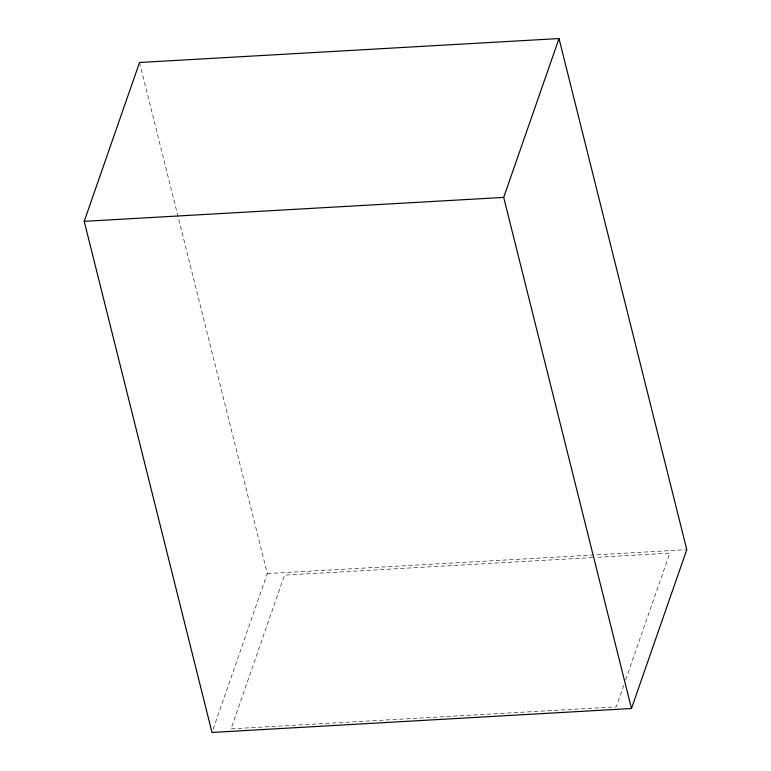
<?xml version="1.0" encoding="UTF-8"?>
<svg xmlns="http://www.w3.org/2000/svg" width="771" height="771" viewBox="0 0 771 771"><rect width="100%" height="100%" fill="white"/><g stroke="black" fill="none" stroke-linecap="round" stroke-linejoin="round"><path stroke-width="0.58" stroke-dasharray="3.85 2.89" d="M213.172 729.048L267.306 573.595L139.821 63.665M623.729 685.38L616.251 706.853L231.021 728.846L284.547 575.127L594.181 557.452M625.695 679.733L669.787 553.135L595.376 557.385M267.306 573.595L685.592 549.723"/><path stroke-width="1.16" d="M84.212 221.344L139.532 62.499L559.014 38.55L686.788 549.656L631.468 708.501L211.986 732.45L84.212 221.344L503.694 197.405L559.014 38.55M503.694 197.405L631.468 708.501"/></g></svg>
